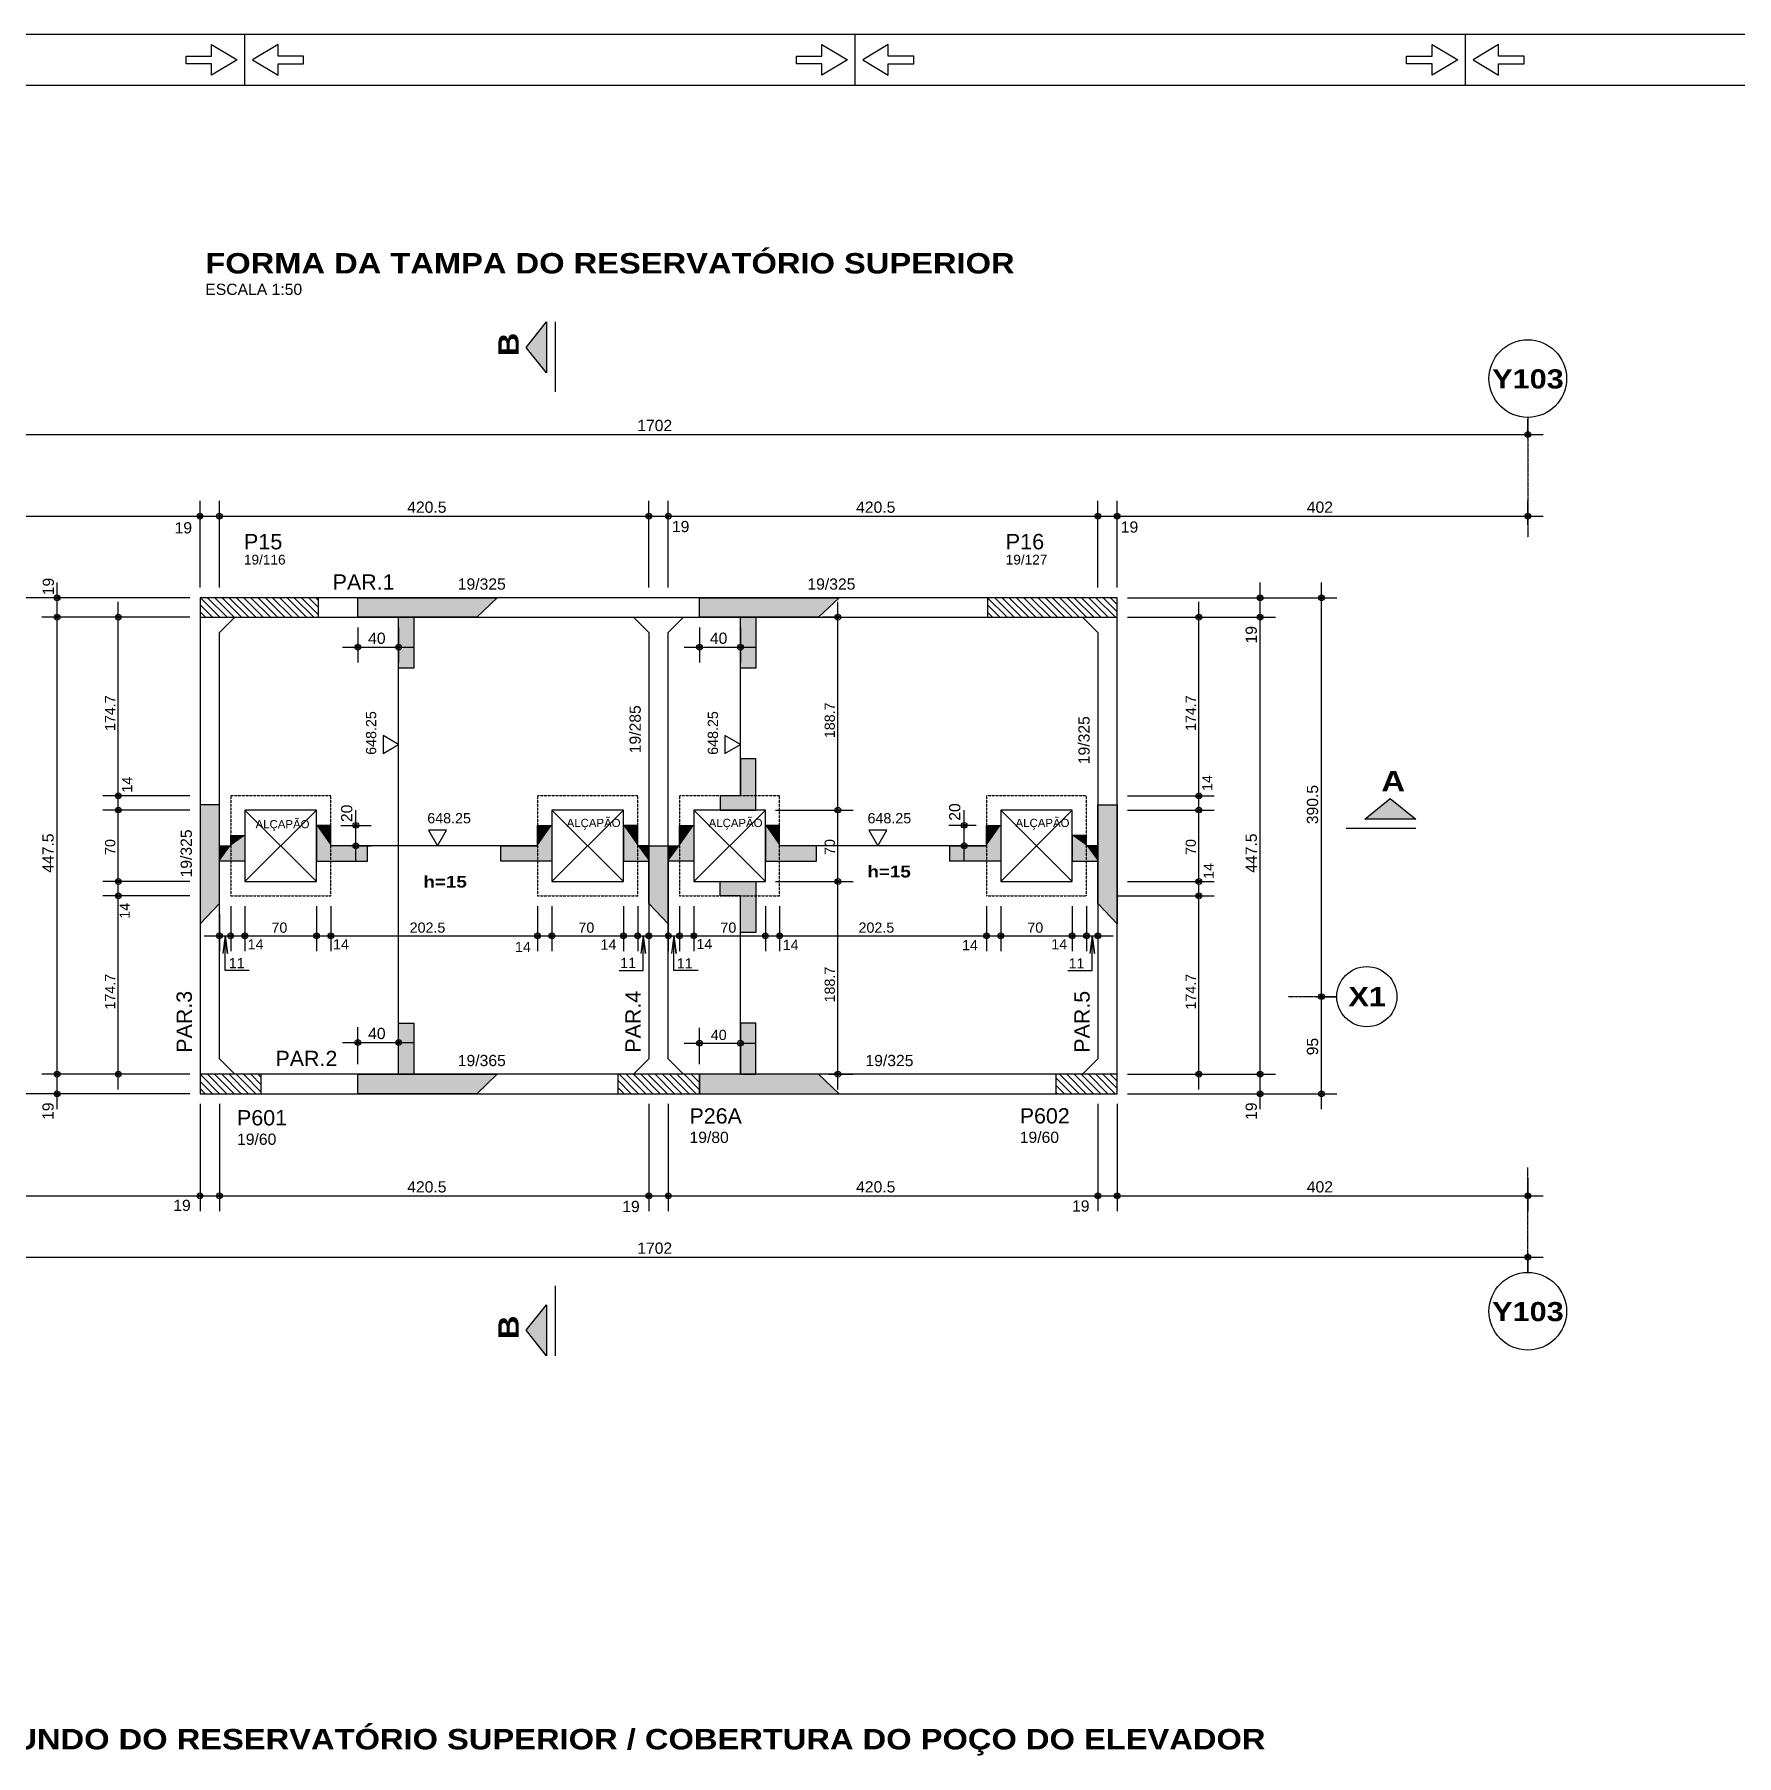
# Model space of a CAD drawing. Extents: x 0 to 5945, y 0 to 4205.
# Drawn here: x 844 to 2511, y 2520 to 4205 of the extents above; entities that cross this region are included whole.
import ezdxf

# ---------------------------------------------------------------- set-up
doc = ezdxf.new("R2010")
doc.units = 0
doc.header["$MEASUREMENT"] = 0
for name, pattern in [('ESTILO_TQS_0002', [0.4, 0.1, -0.3]), ('ESTILO_TQS_0006', [0.3, 0.2, -0.1]), ('ESTILO_TQS_0007', [2.1, 1.5, -0.2, 0.2, -0.2])]:
    doc.linetypes.add(name, pattern=pattern)
for name, color, linetype in [('MTH-179', 1, 'CONTINUOUS'), ('MTH-224', 4, 'CONTINUOUS'), ('MTH-230', 1, 'CONTINUOUS'), ('MTH-COTAS7', 31, 'CONTINUOUS'), ('MTH-DIM-PILAR', 3, 'CONTINUOUS'), ('MTH-DIM-VIGA', 3, 'CONTINUOUS'), ('MTH-EIXO-214', 4, 'CONTINUOUS'), ('MTH-FACE-VIGA', 7, 'CONTINUOUS'), ('MTH-HACHURA-PILAR', 1, 'CONTINUOUS'), ('MTH-LINHA-CORTE', 5, 'CONTINUOUS'), ('MTH-LINHA-SEÇÃO', 16, 'CONTINUOUS'), ('MTH-MARGEM', 5, 'CONTINUOUS'), ('MTH-PILAR-MORRE', 5, 'CONTINUOUS'), ('MTH-PILAR-SEGUE', 5, 'CONTINUOUS'), ('MTH-SIMB_COTA', 3, 'CONTINUOUS'), ('MTH-SOMBRA21', 150, 'CONTINUOUS'), ('MTH-TIT1-PILAR', 5, 'CONTINUOUS'), ('MTH-TIT1-VIGA', 5, 'CONTINUOUS'), ('MTH-TIT2-PILAR', 5, 'CONTINUOUS'), ('MTH-TXT', 4, 'CONTINUOUS'), ('MTH-TXT-NEGRITO', 5, 'CONTINUOUS'), ('MTH-TXT-NOTAS', 3, 'CONTINUOUS'), ('MTH-VIGA-INVERTIDA', 7, 'ESTILO_TQS_0002')]:
    doc.layers.add(name, color=color, linetype=linetype)
doc.styles.add('TQS_ARIAL', font='arial.ttf')
doc.styles.add('TQS_ARIAL_BLACK', font='ariblk.ttf')

msp = doc.modelspace()

# ---------------------------------------------------------------- linework, layer by layer
at = {"layer": 'MTH-179', "linetype": 'Continuous'}
for p, q in [((5945.00051, 4204.998729), (0.00051, 4204.998729)), ((1050.00051, 4154.998729), (1050.00051, 4204.998729)), ((1647.50051, 4154.998729), (1647.50051, 4204.998729)), ((2245.00051, 4154.998729), (2245.00051, 4204.998729))]:
    msp.add_line(p, q, dxfattribs=at)
for points in [[(1042.499778, 4179.998729), (1017.499778, 4164.998729), (1017.499778, 4176.248729), (992.499778, 4176.248729), (992.499778, 4183.748729), (1017.499778, 4183.748729), (1017.499778, 4194.998729), (1042.499778, 4179.998729)], [(1057.499778, 4179.998729), (1082.499778, 4164.998729), (1082.499778, 4176.248729), (1107.499778, 4176.248729), (1107.499778, 4183.748729), (1082.499778, 4183.748729), (1082.499778, 4194.998729), (1057.499778, 4179.998729)], [(1639.999778, 4179.998729), (1614.999778, 4164.998729), (1614.999778, 4176.248729), (1589.999778, 4176.248729), (1589.999778, 4183.748729), (1614.999778, 4183.748729), (1614.999778, 4194.998729), (1639.999778, 4179.998729)], [(1654.999778, 4179.998729), (1679.999778, 4164.998729), (1679.999778, 4176.248729), (1704.999778, 4176.248729), (1704.999778, 4183.748729), (1679.999778, 4183.748729), (1679.999778, 4194.998729), (1654.999778, 4179.998729)], [(2237.499778, 4179.998729), (2212.499778, 4164.998729), (2212.499778, 4176.248729), (2187.499778, 4176.248729), (2187.499778, 4183.748729), (2212.499778, 4183.748729), (2212.499778, 4194.998729), (2237.499778, 4179.998729)], [(2252.499778, 4179.998729), (2277.499778, 4164.998729), (2277.499778, 4176.248729), (2302.499778, 4176.248729), (2302.499778, 4183.748729), (2277.499778, 4183.748729), (2277.499778, 4194.998729), (2252.499778, 4179.998729)]]:
    msp.add_lwpolyline(points, dxfattribs=at)
at = {"layer": 'MTH-224', "linetype": 'Continuous'}
for p, q in [((1354.121367, 3855.160981), (1354.121367, 3923.535981)), ((2128.122456, 3427.994081), (2196.497456, 3427.994081)), ((1354.121367, 2911.261802), (1354.121367, 2979.636802))]:
    msp.add_line(p, q, dxfattribs=at)
for points in [[(1185.301833, 3500.813436), (1200.600303, 3509.64644), (1185.301833, 3518.478564), (1185.301833, 3500.813436)], [(1519.930265, 3500.813436), (1535.228735, 3509.64644), (1519.930265, 3518.478564), (1519.930265, 3500.813436)], [(1229.793692, 3425.891444), (1238.626695, 3410.592974), (1247.45882, 3425.891444), (1229.793692, 3425.891444)], [(1660.859455, 3425.891444), (1669.692459, 3410.592974), (1678.524583, 3425.891444), (1660.859455, 3425.891444)]]:
    msp.add_lwpolyline(points, dxfattribs=at)
at = {"layer": 'MTH-230', "linetype": 'Continuous'}
for p, q in [((1120.121367, 3375.592974), (1050.121367, 3445.592974)), ((1120.121367, 3445.592974), (1050.121367, 3375.592974)), ((1420.621367, 3375.592974), (1350.621367, 3445.592974)), ((1420.621367, 3445.592974), (1350.621367, 3375.592974)), ((1559.621367, 3375.592974), (1489.621367, 3445.592974)), ((1559.621367, 3445.592974), (1489.621367, 3375.592974)), ((1860.121367, 3375.592974), (1790.121367, 3445.592974)), ((1860.121367, 3445.592974), (1790.121367, 3375.592974))]:
    msp.add_line(p, q, dxfattribs=at)
for centre, radius in [((2306.121366, 3868.01885), 38), ((2148.540246, 3262.842325), 29.418879), ((2306.121366, 2954.843629), 38)]:
    msp.add_circle(centre, radius, dxfattribs=at)
at = {"layer": 'MTH-COTAS7', "linetype": 'Continuous'}
for p, q in [((2306.121366, 3809.41144), (2306.121366, 3828.342356)), ((589.121366, 3813.342356), (2321.121366, 3813.342356)), ((1006.121368, 3663.342319), (1006.121368, 3748.342356)), ((1006.121368, 3663.342319), (1006.121368, 3748.342356)), ((1025.121367, 3663.342319), (1025.121367, 3748.342356)), ((1025.121367, 3663.342319), (1025.121367, 3748.342356)), ((1445.621367, 3663.342319), (1445.621367, 3748.342356)), ((1445.621367, 3663.342319), (1445.621367, 3748.342356)), ((1464.621367, 3663.342319), (1464.621367, 3748.342356)), ((1464.621367, 3663.342319), (1464.621367, 3748.342356)), ((1885.121367, 3663.342319), (1885.121367, 3748.342356)), ((1885.121367, 3663.342319), (1885.121367, 3748.342356)), ((1904.121367, 3663.342319), (1904.121367, 3748.342356)), ((1904.121367, 3663.342319), (1904.121367, 3748.342356)), ((2306.121366, 3724.861789), (2306.121366, 3748.342356)), ((589.121366, 3733.342356), (1021.121368, 3733.342356)), ((991.121368, 3733.342356), (1040.121367, 3733.342356)), ((1010.121367, 3733.342356), (1460.621367, 3733.342356)), ((1430.621367, 3733.342356), (1479.621367, 3733.342356)), ((1449.621367, 3733.342356), (1900.121367, 3733.342356)), ((1870.121367, 3733.342356), (1919.121367, 3733.342356)), ((1889.121367, 3733.342356), (2321.121366, 3733.342356)), ((866.121367, 3619.342319), (866.121367, 3668.342319)), ((2044.121367, 3619.342319), (2044.121367, 3668.342319)), ((2104.121367, 3247.842325), (2104.121367, 3668.342356)), ((996.121368, 3653.342319), (791.121367, 3653.342319)), ((996.121368, 3653.342319), (851.121367, 3653.342319)), ((866.121367, 3171.843629), (866.121367, 3649.342319)), ((926.121367, 3444.592974), (926.121367, 3649.342319)), ((1630.651714, 3430.592974), (1630.651714, 3649.342319)), ((1914.121367, 3653.342319), (2059.121367, 3653.342319)), ((1917.066966, 3653.342356), (2119.121367, 3653.342356)), ((1984.121367, 3444.592974), (1984.121367, 3649.342319)), ((2044.121367, 3171.843629), (2044.121367, 3649.342319)), ((996.121367, 3634.342319), (851.121367, 3634.342319)), ((996.121367, 3634.342319), (851.121367, 3634.342319)), ((950.826148, 3634.342319), (911.121367, 3634.342319)), ((1160.600303, 3624.342319), (1160.600303, 3589.998382)), ((1200.600303, 3624.342319), (1200.600303, 3589.998382)), ((1495.228735, 3624.342319), (1495.228735, 3589.998382)), ((1535.228735, 3624.342319), (1535.228735, 3589.998382)), ((1628.42494, 3634.342319), (1615.651714, 3634.342319)), ((1914.121367, 3634.342319), (2059.121367, 3634.342319)), ((1914.121367, 3634.342319), (2059.121367, 3634.342319)), ((1924.121367, 3634.342319), (1999.121367, 3634.342319)), ((1145.600303, 3604.998382), (1215.600303, 3604.998382)), ((1480.228735, 3604.998382), (1550.228735, 3604.998382)), ((926.121367, 3430.592974), (926.121367, 3474.592974)), ((1984.121367, 3430.592974), (1984.121367, 3474.592974)), ((996.121367, 3459.592974), (911.121367, 3459.592974)), ((996.121367, 3459.592974), (911.121367, 3459.592974)), ((926.121367, 3360.592974), (926.121367, 3460.592974)), ((1630.651714, 3360.592974), (1630.651714, 3460.592974)), ((1914.121367, 3459.592974), (1999.121367, 3459.592974)), ((1914.121367, 3459.592974), (1999.121367, 3459.592974)), ((1984.121367, 3360.592974), (1984.121367, 3460.592974)), ((996.121367, 3445.592974), (911.121367, 3445.592974)), ((996.121367, 3445.592974), (911.121367, 3445.592974)), ((1158.673685, 3395.592974), (1158.673685, 3445.592974)), ((1569.621367, 3445.592974), (1645.651714, 3445.592974)), ((1569.621367, 3445.592974), (1645.651714, 3445.592974)), ((1754.344319, 3395.592974), (1754.344319, 3445.592974)), ((1914.121367, 3445.592974), (1999.121367, 3445.592974)), ((1914.121367, 3445.592974), (1999.121367, 3445.592974)), ((1144.121367, 3430.592974), (1173.673685, 3430.592974)), ((1766.121367, 3430.592974), (1739.344319, 3430.592974)), ((1154.32387, 3410.592974), (1173.673685, 3410.592974)), ((1766.121367, 3410.592974), (1739.344319, 3410.592974)), ((926.121367, 3346.592974), (926.121367, 3390.592974)), ((1630.651714, 3171.843591), (1630.651714, 3390.592974)), ((1984.121367, 3346.592974), (1984.121367, 3390.592974)), ((996.121367, 3375.592974), (911.121367, 3375.592974)), ((996.121367, 3375.592974), (911.121367, 3375.592974)), ((926.121367, 3171.843629), (926.121367, 3376.592974)), ((1569.621367, 3375.592974), (1645.651714, 3375.592974)), ((1569.621367, 3375.592974), (1645.651714, 3375.592974)), ((1914.121367, 3375.592974), (1999.121367, 3375.592974)), ((1914.121367, 3375.592974), (1999.121367, 3375.592974)), ((1984.121367, 3171.843629), (1984.121367, 3376.592974)), ((996.121367, 3361.592974), (911.121367, 3361.592974)), ((996.121367, 3361.592974), (911.121367, 3361.592974)), ((1904.621367, 3361.592974), (1999.121367, 3361.592974)), ((1904.621367, 3361.592974), (1999.121367, 3361.592974)), ((1025.121367, 3344.017158), (1025.121367, 3307.46614)), ((1036.121367, 3351.592974), (1036.121367, 3307.46614)), ((1036.121367, 3351.592974), (1036.121367, 3307.46614)), ((1050.121367, 3351.592974), (1050.121367, 3307.46614)), ((1050.121367, 3351.592974), (1050.121367, 3307.46614)), ((1120.121367, 3351.592974), (1120.121367, 3307.46614)), ((1120.121367, 3351.592974), (1120.121367, 3307.46614)), ((1134.121367, 3351.592974), (1134.121367, 3307.46614)), ((1134.121367, 3351.592974), (1134.121367, 3307.46614)), ((1336.621367, 3351.592974), (1336.621367, 3307.46614)), ((1336.621367, 3351.592974), (1336.621367, 3307.46614)), ((1350.621367, 3351.592974), (1350.621367, 3307.46614)), ((1350.621367, 3351.592974), (1350.621367, 3307.46614)), ((1420.621367, 3351.592974), (1420.621367, 3307.46614)), ((1420.621367, 3351.592974), (1420.621367, 3307.46614)), ((1434.621367, 3351.592974), (1434.621367, 3307.46614)), ((1434.621367, 3351.592974), (1434.621367, 3307.46614)), ((1475.621367, 3351.592974), (1475.621367, 3307.46614)), ((1475.621367, 3351.592974), (1475.621367, 3307.46614)), ((1489.621367, 3351.592974), (1489.621367, 3307.46614)), ((1489.621367, 3351.592974), (1489.621367, 3307.46614)), ((1559.621367, 3351.592974), (1559.621367, 3307.46614)), ((1559.621367, 3351.592974), (1559.621367, 3307.46614)), ((1573.621367, 3351.592974), (1573.621367, 3307.46614)), ((1573.621367, 3351.592974), (1573.621367, 3307.46614)), ((1776.121367, 3351.592974), (1776.121367, 3307.46614)), ((1776.121367, 3351.592974), (1776.121367, 3307.46614)), ((1790.121367, 3351.592974), (1790.121367, 3307.46614)), ((1790.121367, 3351.592974), (1790.121367, 3307.46614)), ((1860.121367, 3351.592974), (1860.121367, 3307.46614)), ((1860.121367, 3351.592974), (1860.121367, 3307.46614)), ((1874.121367, 3351.592974), (1874.121367, 3307.46614)), ((1874.121367, 3351.592974), (1874.121367, 3307.46614)), ((1010.121367, 3322.46614), (1051.121367, 3322.46614)), ((1021.121367, 3322.46614), (1065.121367, 3322.46614)), ((1035.121367, 3322.46614), (1135.121367, 3322.46614)), ((1105.121367, 3322.46614), (1149.121367, 3322.46614)), ((1119.121367, 3322.46614), (1351.621367, 3322.46614)), ((1321.621367, 3322.46614), (1365.621367, 3322.46614)), ((1335.621367, 3322.46614), (1435.621367, 3322.46614)), ((1405.621367, 3322.46614), (1449.621367, 3322.46614)), ((1419.621367, 3322.46614), (1460.621367, 3322.46614)), ((1445.621367, 3335.378619), (1445.621367, 3307.46614)), ((1449.621367, 3322.46614), (1490.621367, 3322.46614)), ((1460.621367, 3322.46614), (1504.621367, 3322.46614)), ((1464.621367, 3335.378619), (1464.621367, 3307.46614)), ((1474.621367, 3322.46614), (1574.621367, 3322.46614)), ((1544.621367, 3322.46614), (1588.621367, 3322.46614)), ((1558.621367, 3322.46614), (1791.121367, 3322.46614)), ((1761.121367, 3322.46614), (1805.121367, 3322.46614)), ((1775.121367, 3322.46614), (1875.121367, 3322.46614)), ((1845.121367, 3322.46614), (1889.121367, 3322.46614)), ((1859.121367, 3322.46614), (1900.121367, 3322.46614)), ((1885.121367, 3325.025144), (1885.121367, 3307.46614)), ((2104.121367, 3152.843629), (2104.121367, 3277.842325)), ((2098.930699, 3262.842325), (2119.121367, 3262.842325)), ((2098.930699, 3262.842325), (2119.121367, 3262.842325)), ((1160.600303, 3196.843591), (1160.600303, 3233.04506)), ((1200.600303, 3221.843591), (1200.600303, 3233.04506)), ((1495.228735, 3196.843591), (1495.228735, 3232.431395)), ((1535.228735, 3216.864228), (1535.228735, 3232.431395)), ((1145.600303, 3218.04506), (1215.600303, 3218.04506)), ((1480.228735, 3217.431395), (1550.228735, 3217.431395)), ((996.121367, 3186.843629), (851.121367, 3186.843629)), ((996.121367, 3186.843629), (851.121367, 3186.843629)), ((866.121367, 3152.843629), (866.121367, 3201.843629)), ((996.121367, 3186.843629), (911.121367, 3186.843629)), ((1621.804551, 3186.843591), (1645.651714, 3186.843591)), ((1914.121367, 3186.843629), (2059.121367, 3186.843629)), ((1914.121367, 3186.843629), (2059.121367, 3186.843629)), ((1924.121367, 3186.843629), (1999.121367, 3186.843629)), ((2044.121367, 3152.843629), (2044.121367, 3201.843629)), ((993.175769, 3167.843629), (791.121367, 3167.843629)), ((996.121367, 3167.843629), (851.121367, 3167.843629)), ((1006.121367, 3157.843629), (1006.121367, 3052.843629)), ((1006.121367, 3157.843629), (1006.121367, 3052.843629)), ((1025.121367, 3157.843629), (1025.121367, 3052.843629)), ((1025.121367, 3157.843629), (1025.121367, 3052.843629)), ((1445.621367, 3157.843629), (1445.621367, 3052.843629)), ((1445.621367, 3157.843629), (1445.621367, 3052.843629)), ((1464.621367, 3157.843629), (1464.621367, 3052.843629)), ((1464.621367, 3157.843629), (1464.621367, 3052.843629)), ((1885.121367, 3157.843629), (1885.121367, 3052.843629)), ((1885.121367, 3157.843629), (1885.121367, 3052.843629)), ((1904.121367, 3157.843629), (1904.121367, 3052.843629)), ((1904.121367, 3157.843629), (1904.121367, 3052.843629)), ((1914.121367, 3167.843629), (2059.121367, 3167.843629)), ((1914.121367, 3167.843629), (2119.121367, 3167.843629)), ((2306.121366, 3085.457312), (2306.121366, 3052.843629)), ((589.121366, 3067.843629), (1021.121367, 3067.843629)), ((991.121367, 3067.843629), (1040.121367, 3067.843629)), ((1010.121367, 3067.843629), (1460.621367, 3067.843629)), ((1430.621367, 3067.843629), (1479.621367, 3067.843629)), ((1449.621367, 3067.843629), (1900.121367, 3067.843629)), ((1870.121367, 3067.843629), (1919.121367, 3067.843629)), ((1889.121367, 3067.843629), (2321.121366, 3067.843629)), ((589.121366, 3007.843629), (2321.121366, 3007.843629)), ((2306.121366, 3011.809952), (2306.121366, 2992.843629))]:
    msp.add_line(p, q, dxfattribs=at)
for points in [[(1054.391218, 3288.339338), (1030.646464, 3288.339338), (1030.646464, 3322.46614), (1032.930672, 3305.115855), (1030.646464, 3322.46614), (1028.362255, 3305.115855)], [(1416.351517, 3288.339338), (1440.096271, 3288.339338), (1440.096271, 3322.46614), (1442.38048, 3305.115855), (1440.096271, 3322.46614), (1437.812063, 3305.115855)], [(1493.891218, 3288.339338), (1470.146464, 3288.339338), (1470.146464, 3322.46614), (1472.430672, 3305.115855), (1470.146464, 3322.46614), (1467.862255, 3305.115855)], [(1855.851517, 3288.339338), (1879.596271, 3288.339338), (1879.596271, 3322.46614), (1881.88048, 3305.115855), (1879.596271, 3322.46614), (1877.312063, 3305.115855)]]:
    msp.add_lwpolyline(points, dxfattribs=at)
at = {"layer": 'MTH-EIXO-214', "linetype": 'ESTILO_TQS_0007'}
for p, q in [((2306.121366, 3830.01885), (2306.121366, 3712.38887)), ((2119.121367, 3262.842325), (2071.908548, 3262.842325)), ((2306.121366, 2992.843629), (2306.121366, 3095.457312))]:
    msp.add_line(p, q, dxfattribs=at)
at = {"layer": 'MTH-FACE-VIGA', "linetype": 'Continuous'}
for p, q in [((1040.121367, 3634.342319), (1025.121367, 3619.342319)), ((1040.121367, 3634.342319), (1479.621367, 3634.342319)), ((1430.621367, 3634.342319), (1445.621367, 3619.342319)), ((1464.621367, 3619.342319), (1479.621367, 3634.342319)), ((1479.621367, 3634.342319), (1870.121367, 3634.342319)), ((1885.121367, 3619.342319), (1870.121367, 3634.342319)), ((1025.121367, 3201.843591), (1025.121367, 3619.342319)), ((1445.621367, 3619.342319), (1445.621367, 3201.843591)), ((1464.621367, 3201.843591), (1464.621367, 3619.342319)), ((1885.121367, 3619.342319), (1885.121367, 3201.843591)), ((1025.121367, 3201.843591), (1040.121367, 3186.843591)), ((1430.621367, 3186.843591), (1040.121367, 3186.843591)), ((1430.621367, 3186.843591), (1445.621367, 3201.843591)), ((1464.621367, 3201.843591), (1479.621367, 3186.843591)), ((1870.121367, 3186.843591), (1479.621367, 3186.843591)), ((1870.121367, 3186.843591), (1885.121367, 3201.843591))]:
    msp.add_line(p, q, dxfattribs=at)
for points in [[(1455.121367, 3653.342319), (1122.121368, 3653.342319)], [(1777.121366, 3653.342319), (1455.121367, 3653.342319)], [(1006.121367, 3634.342319), (1006.121367, 3186.843629)], [(1904.121367, 3186.843629), (1904.121367, 3634.342319)], [(1120.121367, 3375.592974), (1120.121367, 3445.592974), (1050.121367, 3445.592974), (1050.121367, 3375.592974), (1120.121367, 3375.592974)], [(1420.621367, 3375.592974), (1420.621367, 3445.592974), (1350.621367, 3445.592974), (1350.621367, 3375.592974), (1420.621367, 3375.592974)], [(1559.621367, 3375.592974), (1559.621367, 3445.592974), (1489.621367, 3445.592974), (1489.621367, 3375.592974), (1559.621367, 3375.592974)], [(1860.121367, 3375.592974), (1860.121367, 3445.592974), (1790.121367, 3445.592974), (1790.121367, 3375.592974), (1860.121367, 3375.592974)], [(1066.121367, 3167.843591), (1415.121367, 3167.843591)], [(1495.121367, 3167.843591), (1844.121367, 3167.843591)]]:
    msp.add_lwpolyline(points, dxfattribs=at)
at = {"layer": 'MTH-HACHURA-PILAR', "linetype": 'Continuous'}
for p, q in [((1006.121368, 3646.641252), (1018.420302, 3634.342319)), ((1006.491369, 3653.342319), (1025.491369, 3634.342319)), ((1013.562437, 3653.342319), (1032.562437, 3634.342319)), ((1020.633505, 3653.342319), (1039.633505, 3634.342319)), ((1027.704573, 3653.342319), (1046.704573, 3634.342319)), ((1034.775641, 3653.342319), (1053.775641, 3634.342319)), ((1041.846708, 3653.342319), (1060.846708, 3634.342319)), ((1048.917776, 3653.342319), (1067.917776, 3634.342319)), ((1055.988844, 3653.342319), (1074.988844, 3634.342319)), ((1063.059912, 3653.342319), (1082.059912, 3634.342319)), ((1070.13098, 3653.342319), (1089.13098, 3634.342319)), ((1077.202047, 3653.342319), (1096.202047, 3634.342319)), ((1084.273115, 3653.342319), (1103.273115, 3634.342319)), ((1091.344183, 3653.342319), (1110.344183, 3634.342319)), ((1098.415251, 3653.342319), (1117.415251, 3634.342319)), ((1105.486319, 3653.342319), (1122.121368, 3636.707269)), ((1112.557387, 3653.342319), (1122.121368, 3643.778337)), ((1119.628454, 3653.342319), (1122.121368, 3650.849405)), ((1777.121366, 3646.387646), (1789.166693, 3634.342319)), ((1777.237761, 3653.342319), (1796.237761, 3634.342319)), ((1784.308829, 3653.342319), (1803.308829, 3634.342319)), ((1791.379896, 3653.342319), (1810.379896, 3634.342319)), ((1798.450964, 3653.342319), (1817.450964, 3634.342319)), ((1805.522032, 3653.342319), (1824.522032, 3634.342319)), ((1812.5931, 3653.342319), (1831.5931, 3634.342319)), ((1819.664168, 3653.342319), (1838.664168, 3634.342319)), ((1826.735236, 3653.342319), (1845.735236, 3634.342319)), ((1833.806303, 3653.342319), (1852.806303, 3634.342319)), ((1840.877371, 3653.342319), (1859.877371, 3634.342319)), ((1847.948439, 3653.342319), (1866.948439, 3634.342319)), ((1855.019507, 3653.342319), (1874.019507, 3634.342319)), ((1862.090575, 3653.342319), (1881.090575, 3634.342319)), ((1869.161642, 3653.342319), (1888.161642, 3634.342319)), ((1876.23271, 3653.342319), (1895.23271, 3634.342319)), ((1883.303778, 3653.342319), (1902.303778, 3634.342319)), ((1890.374846, 3653.342319), (1904.121367, 3639.595797)), ((1897.445914, 3653.342319), (1904.121367, 3646.666865)), ((1006.121368, 3639.570184), (1011.349234, 3634.342319)), ((1777.121366, 3639.316578), (1782.095625, 3634.342319)), ((1006.299584, 3186.843629), (1025.299584, 3167.843629)), ((1013.370651, 3186.843629), (1032.370651, 3167.843629)), ((1020.441719, 3186.843629), (1039.441719, 3167.843629)), ((1027.512787, 3186.843629), (1046.512787, 3167.843629)), ((1034.583855, 3186.843629), (1053.583855, 3167.843629)), ((1041.654923, 3186.843629), (1060.654923, 3167.843629)), ((1048.725991, 3186.843629), (1066.121367, 3169.448252)), ((1055.797058, 3186.843629), (1066.121367, 3176.51932)), ((1062.868126, 3186.843629), (1066.121367, 3183.590387)), ((1416.421517, 3186.843629), (1435.421517, 3167.843629)), ((1423.492585, 3186.843629), (1442.492585, 3167.843629)), ((1430.563652, 3186.843629), (1449.563652, 3167.843629)), ((1437.63472, 3186.843629), (1456.63472, 3167.843629)), ((1444.705788, 3186.843629), (1463.705788, 3167.843629)), ((1451.776856, 3186.843629), (1470.776856, 3167.843629)), ((1458.847924, 3186.843629), (1477.847924, 3167.843629)), ((1465.918991, 3186.843629), (1484.918991, 3167.843629)), ((1472.990059, 3186.843629), (1491.990059, 3167.843629)), ((1480.061127, 3186.843629), (1495.121367, 3171.783388)), ((1487.132195, 3186.843629), (1495.121367, 3178.854456)), ((1494.203263, 3186.843629), (1495.121367, 3185.925524)), ((1847.756653, 3186.843629), (1866.756653, 3167.843629)), ((1854.827721, 3186.843629), (1873.827721, 3167.843629)), ((1861.898789, 3186.843629), (1880.898789, 3167.843629)), ((1868.969857, 3186.843629), (1887.969857, 3167.843629)), ((1876.040925, 3186.843629), (1895.040925, 3167.843629)), ((1883.111992, 3186.843629), (1902.111992, 3167.843629)), ((1890.18306, 3186.843629), (1904.121367, 3172.905321)), ((1897.254128, 3186.843629), (1904.121367, 3179.976389)), ((1006.121367, 3179.950777), (1018.228516, 3167.843629)), ((1006.121367, 3172.879709), (1011.157448, 3167.843629)), ((1415.121367, 3181.07271), (1428.350449, 3167.843629)), ((1415.121367, 3174.001642), (1421.279381, 3167.843629)), ((1844.121367, 3183.407847), (1859.685585, 3167.843629)), ((1844.121367, 3176.336779), (1852.614518, 3167.843629)), ((1844.121367, 3169.265711), (1845.54345, 3167.843629))]:
    msp.add_line(p, q, dxfattribs=at)
at = {"layer": 'MTH-LINHA-CORTE', "linetype": 'Continuous'}
for points in [[(1345.371367, 3923.535981), (1345.371367, 3873.535981), (1325.371367, 3898.535981), (1345.371367, 3923.535981)], [(2196.497456, 3436.744081), (2146.497456, 3436.744081), (2171.497456, 3456.744081), (2196.497456, 3436.744081)], [(1345.371367, 2961.261802), (1345.371367, 2911.261802), (1325.371367, 2936.261802), (1345.371367, 2961.261802)]]:
    msp.add_lwpolyline(points, dxfattribs=at)
at = {"layer": 'MTH-LINHA-SEÇÃO', "linetype": 'Continuous'}
for p, q in [((1200.600303, 3215.93279), (1200.600303, 3634.342319)), ((1535.228735, 3459.592974), (1535.228735, 3634.342319)), ((1336.621367, 3410.592974), (1134.121367, 3410.592974)), ((1776.121367, 3410.592974), (1573.621367, 3410.592974)), ((1535.228735, 3186.843591), (1535.228735, 3361.592936))]:
    msp.add_line(p, q, dxfattribs=at)
for points in [[(1277.17612, 3634.342319), (1160.600303, 3634.342319), (1160.600303, 3653.342319), (1297.17612, 3653.342319), (1277.17612, 3634.342319)], [(1611.804551, 3634.342319), (1495.228735, 3634.342319), (1495.228735, 3653.342319), (1631.804551, 3653.342319), (1611.804551, 3634.342319)], [(1200.600303, 3584.342319), (1200.600303, 3634.342319), (1215.600303, 3634.342319), (1215.600303, 3584.342319), (1200.600303, 3584.342319)], [(1535.228735, 3584.342319), (1535.228735, 3634.342319), (1550.228735, 3634.342319), (1550.228735, 3584.342319), (1535.228735, 3584.342319)], [(1550.228735, 3495.592974), (1535.228735, 3495.592974), (1535.228735, 3459.592974), (1515.228735, 3459.592974), (1515.228735, 3445.592974), (1550.228735, 3445.592974), (1550.228735, 3495.592974)], [(1025.121367, 3354.017158), (1025.121367, 3450.592974), (1006.121367, 3450.592974), (1006.121367, 3334.017158), (1025.121367, 3354.017158)], [(1885.121367, 3354.017158), (1885.121367, 3450.592974), (1904.121367, 3450.592974), (1904.121367, 3334.017158), (1885.121367, 3354.017158)], [(1170.121367, 3395.592974), (1170.121367, 3410.592974), (1134.121367, 3410.592974), (1134.121367, 3430.592974), (1120.121367, 3430.592974), (1120.121367, 3395.592974), (1170.121367, 3395.592974)], [(1300.621367, 3395.592974), (1300.621367, 3410.592974), (1336.621367, 3410.592974), (1336.621367, 3430.592974), (1350.621367, 3430.592974), (1350.621367, 3395.592974), (1300.621367, 3395.592974)], [(1445.621367, 3395.592974), (1445.621367, 3410.592974), (1434.621367, 3410.592974), (1434.621367, 3430.592974), (1420.621367, 3430.592974), (1420.621367, 3395.592974), (1445.621367, 3395.592974)], [(1464.621367, 3395.592974), (1464.621367, 3410.592974), (1475.621367, 3410.592974), (1475.621367, 3430.592974), (1489.621367, 3430.592974), (1489.621367, 3395.592974), (1464.621367, 3395.592974)], [(1609.621367, 3395.592974), (1609.621367, 3410.592974), (1573.621367, 3410.592974), (1573.621367, 3430.592974), (1559.621367, 3430.592974), (1559.621367, 3395.592974), (1609.621367, 3395.592974)], [(1740.121367, 3395.592974), (1740.121367, 3410.592974), (1776.121367, 3410.592974), (1776.121367, 3430.592974), (1790.121367, 3430.592974), (1790.121367, 3395.592974), (1740.121367, 3395.592974)], [(1025.121367, 3395.592974), (1025.121367, 3410.592974), (1036.121367, 3410.592974), (1036.121367, 3420.592974), (1050.121367, 3420.592974), (1050.121367, 3395.592974), (1025.121367, 3395.592974)], [(1445.621367, 3354.017158), (1445.621367, 3410.592974), (1464.621367, 3410.592974), (1464.621367, 3334.017158), (1445.621367, 3354.017158)], [(1885.121367, 3395.592974), (1885.121367, 3410.592974), (1874.121367, 3410.592974), (1874.121367, 3420.592974), (1860.121367, 3420.592974), (1860.121367, 3395.592974), (1885.121367, 3395.592974)], [(1550.228735, 3325.592974), (1535.228735, 3325.592974), (1535.228735, 3361.592974), (1515.228735, 3361.592974), (1515.228735, 3375.592974), (1550.228735, 3375.592974), (1550.228735, 3325.592974)], [(1200.600303, 3186.843591), (1200.600303, 3236.843591), (1215.600303, 3236.843591), (1215.600303, 3186.843591), (1200.600303, 3186.843591)], [(1535.228735, 3236.843591), (1535.228735, 3186.843591), (1550.228735, 3186.843591), (1550.228735, 3236.843591), (1535.228735, 3236.843591)], [(1277.17612, 3167.843591), (1160.600303, 3167.843591), (1160.600303, 3186.843591), (1297.17612, 3186.843591), (1277.17612, 3167.843591)], [(1611.804551, 3186.843591), (1495.228735, 3186.843591), (1495.228735, 3167.843591), (1631.804551, 3167.843591), (1611.804551, 3186.843591)]]:
    msp.add_lwpolyline(points, dxfattribs=at)
at = {"layer": 'MTH-MARGEM', "linetype": 'Continuous'}
msp.add_line((5895.00051, 4154.998729), (175.00051, 4154.998729), dxfattribs=at)
at = {"layer": 'MTH-PILAR-MORRE', "linetype": 'Continuous'}
for points in [[(1006.121368, 3653.342319), (1006.121368, 3634.342319), (1122.121368, 3634.342319), (1122.121368, 3653.342319), (1006.121368, 3653.342319)], [(1904.121367, 3634.342319), (1904.121367, 3653.342319), (1777.121366, 3653.342319), (1777.121366, 3634.342319), (1904.121367, 3634.342319)], [(1066.121367, 3167.843629), (1066.121367, 3186.843629), (1006.121367, 3186.843629), (1006.121367, 3167.843629), (1066.121367, 3167.843629)], [(1415.121367, 3186.843629), (1415.121367, 3167.843629), (1495.121367, 3167.843629), (1495.121367, 3186.843629), (1415.121367, 3186.843629)], [(1904.121367, 3167.843629), (1904.121367, 3186.843629), (1844.121367, 3186.843629), (1844.121367, 3167.843629), (1904.121367, 3167.843629)]]:
    msp.add_lwpolyline(points, dxfattribs=at)
at = {"layer": 'MTH-SIMB_COTA', "linetype": 'Continuous'}
for centre, radius in [((2306.121366, 3813.342356), 2.8), ((2306.121366, 3813.342356), 1.4), ((1006.121368, 3733.342356), 2.8), ((1006.121368, 3733.342356), 2.8), ((1006.121368, 3733.342356), 1.4), ((1006.121368, 3733.342356), 1.4), ((1025.121367, 3733.342356), 2.8), ((1025.121367, 3733.342356), 2.8), ((1025.121367, 3733.342356), 1.4), ((1025.121367, 3733.342356), 1.4), ((1445.621367, 3733.342356), 2.8), ((1445.621367, 3733.342356), 2.8), ((1445.621367, 3733.342356), 1.4), ((1445.621367, 3733.342356), 1.4), ((1464.621367, 3733.342356), 2.8), ((1464.621367, 3733.342356), 2.8), ((1464.621367, 3733.342356), 1.4), ((1464.621367, 3733.342356), 1.4), ((1885.121367, 3733.342356), 2.8), ((1885.121367, 3733.342356), 2.8), ((1885.121367, 3733.342356), 1.4), ((1885.121367, 3733.342356), 1.4), ((1904.121367, 3733.342356), 2.8), ((1904.121367, 3733.342356), 2.8), ((1904.121367, 3733.342356), 1.4), ((1904.121367, 3733.342356), 1.4), ((2306.121366, 3733.342356), 2.8), ((2306.121366, 3733.342356), 1.4), ((866.121367, 3653.342319), 2.8), ((866.121367, 3653.342319), 1.4), ((2044.121367, 3653.342319), 2.8), ((2044.121367, 3653.342319), 1.4), ((2104.121367, 3653.342356), 2.8), ((2104.121367, 3653.342356), 1.4), ((866.121367, 3634.342319), 2.8), ((866.121367, 3634.342319), 2.8), ((866.121367, 3634.342319), 1.4), ((866.121367, 3634.342319), 1.4), ((926.121367, 3634.342319), 2.8), ((926.121367, 3634.342319), 1.4), ((1630.651714, 3634.342319), 2.8), ((1630.651714, 3634.342319), 1.4), ((1984.121367, 3634.342319), 2.8), ((1984.121367, 3634.342319), 1.4), ((2044.121367, 3634.342319), 2.8), ((2044.121367, 3634.342319), 2.8), ((2044.121367, 3634.342319), 1.4), ((2044.121367, 3634.342319), 1.4), ((1160.600303, 3604.998382), 2.8), ((1160.600303, 3604.998382), 1.4), ((1200.600303, 3604.998382), 2.8), ((1200.600303, 3604.998382), 1.4), ((1495.228735, 3604.998382), 2.8), ((1495.228735, 3604.998382), 1.4), ((1535.228735, 3604.998382), 2.8), ((1535.228735, 3604.998382), 1.4), ((926.121367, 3459.592974), 2.8), ((926.121367, 3459.592974), 2.8), ((926.121367, 3459.592974), 1.4), ((926.121367, 3459.592974), 1.4), ((1984.121367, 3459.592974), 2.8), ((1984.121367, 3459.592974), 2.8), ((1984.121367, 3459.592974), 1.4), ((1984.121367, 3459.592974), 1.4), ((926.121367, 3445.592974), 2.8), ((926.121367, 3445.592974), 2.8), ((926.121367, 3445.592974), 1.4), ((926.121367, 3445.592974), 1.4), ((1630.651714, 3445.592974), 2.8), ((1630.651714, 3445.592974), 2.8), ((1630.651714, 3445.592974), 1.4), ((1630.651714, 3445.592974), 1.4), ((1984.121367, 3445.592974), 2.8), ((1984.121367, 3445.592974), 2.8), ((1984.121367, 3445.592974), 1.4), ((1984.121367, 3445.592974), 1.4), ((1158.673685, 3430.592974), 2.8), ((1158.673685, 3430.592974), 1.4), ((1754.344319, 3430.592974), 2.8), ((1754.344319, 3430.592974), 1.4), ((1158.673685, 3410.592974), 2.8), ((1158.673685, 3410.592974), 1.4), ((1754.344319, 3410.592974), 2.8), ((1754.344319, 3410.592974), 1.4), ((926.121367, 3375.592974), 2.8), ((926.121367, 3375.592974), 2.8), ((926.121367, 3375.592974), 1.4), ((926.121367, 3375.592974), 1.4), ((1630.651714, 3375.592974), 2.8), ((1630.651714, 3375.592974), 2.8), ((1630.651714, 3375.592974), 1.4), ((1630.651714, 3375.592974), 1.4), ((1984.121367, 3375.592974), 2.8), ((1984.121367, 3375.592974), 2.8), ((1984.121367, 3375.592974), 1.4), ((1984.121367, 3375.592974), 1.4), ((926.121367, 3361.592974), 2.8), ((926.121367, 3361.592974), 2.8), ((926.121367, 3361.592974), 1.4), ((926.121367, 3361.592974), 1.4), ((1984.121367, 3361.592974), 2.8), ((1984.121367, 3361.592974), 2.8), ((1984.121367, 3361.592974), 1.4), ((1984.121367, 3361.592974), 1.4), ((1025.121367, 3322.46614), 2.8), ((1025.121367, 3322.46614), 1.4), ((1036.121367, 3322.46614), 2.8), ((1036.121367, 3322.46614), 2.8), ((1036.121367, 3322.46614), 1.4), ((1036.121367, 3322.46614), 1.4), ((1050.121367, 3322.46614), 2.8), ((1050.121367, 3322.46614), 2.8), ((1050.121367, 3322.46614), 1.4), ((1050.121367, 3322.46614), 1.4), ((1120.121367, 3322.46614), 2.8), ((1120.121367, 3322.46614), 2.8), ((1120.121367, 3322.46614), 1.4), ((1120.121367, 3322.46614), 1.4), ((1134.121367, 3322.46614), 2.8), ((1134.121367, 3322.46614), 2.8), ((1134.121367, 3322.46614), 1.4), ((1134.121367, 3322.46614), 1.4), ((1336.621367, 3322.46614), 2.8), ((1336.621367, 3322.46614), 2.8), ((1336.621367, 3322.46614), 1.4), ((1336.621367, 3322.46614), 1.4), ((1350.621367, 3322.46614), 2.8), ((1350.621367, 3322.46614), 2.8), ((1350.621367, 3322.46614), 1.4), ((1350.621367, 3322.46614), 1.4), ((1420.621367, 3322.46614), 2.8), ((1420.621367, 3322.46614), 2.8), ((1420.621367, 3322.46614), 1.4), ((1420.621367, 3322.46614), 1.4), ((1434.621367, 3322.46614), 2.8), ((1434.621367, 3322.46614), 2.8), ((1434.621367, 3322.46614), 1.4), ((1434.621367, 3322.46614), 1.4), ((1445.621367, 3322.46614), 2.8), ((1445.621367, 3322.46614), 1.4), ((1464.621367, 3322.46614), 2.8), ((1464.621367, 3322.46614), 1.4), ((1475.621367, 3322.46614), 2.8), ((1475.621367, 3322.46614), 2.8), ((1475.621367, 3322.46614), 1.4), ((1475.621367, 3322.46614), 1.4), ((1489.621367, 3322.46614), 2.8), ((1489.621367, 3322.46614), 2.8), ((1489.621367, 3322.46614), 1.4), ((1489.621367, 3322.46614), 1.4), ((1559.621367, 3322.46614), 2.8), ((1559.621367, 3322.46614), 2.8), ((1559.621367, 3322.46614), 1.4), ((1559.621367, 3322.46614), 1.4), ((1573.621367, 3322.46614), 2.8), ((1573.621367, 3322.46614), 2.8), ((1573.621367, 3322.46614), 1.4), ((1573.621367, 3322.46614), 1.4), ((1776.121367, 3322.46614), 2.8), ((1776.121367, 3322.46614), 2.8), ((1776.121367, 3322.46614), 1.4), ((1776.121367, 3322.46614), 1.4), ((1790.121367, 3322.46614), 2.8), ((1790.121367, 3322.46614), 2.8), ((1790.121367, 3322.46614), 1.4), ((1790.121367, 3322.46614), 1.4), ((1860.121367, 3322.46614), 2.8), ((1860.121367, 3322.46614), 2.8), ((1860.121367, 3322.46614), 1.4), ((1860.121367, 3322.46614), 1.4), ((1874.121367, 3322.46614), 2.8), ((1874.121367, 3322.46614), 2.8), ((1874.121367, 3322.46614), 1.4), ((1874.121367, 3322.46614), 1.4), ((1885.121367, 3322.46614), 2.8), ((1885.121367, 3322.46614), 1.4), ((2104.121367, 3262.842325), 2.8), ((2104.121367, 3262.842325), 2.8), ((2104.121367, 3262.842325), 1.4), ((2104.121367, 3262.842325), 1.4), ((1160.600303, 3218.04506), 2.8), ((1160.600303, 3218.04506), 1.4), ((1200.600303, 3218.04506), 2.8), ((1200.600303, 3218.04506), 1.4), ((1495.228735, 3217.431395), 2.8), ((1495.228735, 3217.431395), 1.4), ((1535.228735, 3217.431395), 2.8), ((1535.228735, 3217.431395), 1.4), ((866.121367, 3186.843629), 2.8), ((866.121367, 3186.843629), 2.8), ((866.121367, 3186.843629), 1.4), ((866.121367, 3186.843629), 1.4), ((926.121367, 3186.843629), 2.8), ((926.121367, 3186.843629), 1.4), ((1630.651714, 3186.843591), 2.8), ((1630.651714, 3186.843591), 1.4), ((1984.121367, 3186.843629), 2.8), ((1984.121367, 3186.843629), 1.4), ((2044.121367, 3186.843629), 2.8), ((2044.121367, 3186.843629), 2.8), ((2044.121367, 3186.843629), 1.4), ((2044.121367, 3186.843629), 1.4), ((866.121367, 3167.843629), 2.8), ((866.121367, 3167.843629), 1.4), ((2044.121367, 3167.843629), 2.8), ((2044.121367, 3167.843629), 1.4), ((2104.121367, 3167.843629), 2.8), ((2104.121367, 3167.843629), 1.4), ((1006.121367, 3067.843629), 2.8), ((1006.121367, 3067.843629), 2.8), ((1006.121367, 3067.843629), 1.4), ((1006.121367, 3067.843629), 1.4), ((1025.121367, 3067.843629), 2.8), ((1025.121367, 3067.843629), 2.8), ((1025.121367, 3067.843629), 1.4), ((1025.121367, 3067.843629), 1.4), ((1445.621367, 3067.843629), 2.8), ((1445.621367, 3067.843629), 2.8), ((1445.621367, 3067.843629), 1.4), ((1445.621367, 3067.843629), 1.4), ((1464.621367, 3067.843629), 2.8), ((1464.621367, 3067.843629), 2.8), ((1464.621367, 3067.843629), 1.4), ((1464.621367, 3067.843629), 1.4), ((1885.121367, 3067.843629), 2.8), ((1885.121367, 3067.843629), 2.8), ((1885.121367, 3067.843629), 1.4), ((1885.121367, 3067.843629), 1.4), ((1904.121367, 3067.843629), 2.8), ((1904.121367, 3067.843629), 2.8), ((1904.121367, 3067.843629), 1.4), ((1904.121367, 3067.843629), 1.4), ((2306.121366, 3067.843629), 2.8), ((2306.121366, 3067.843629), 1.4), ((2306.121366, 3007.843629), 2.8), ((2306.121366, 3007.843629), 1.4)]:
    msp.add_circle(centre, radius, dxfattribs=at)
at = {"layer": 'MTH-SOMBRA21', "linetype": 'Continuous'}
for points in [[(1345.371367, 3923.535981), (1345.371367, 3873.535981), (1325.371367, 3898.535981)], [(1345.371367, 3923.535981), (1325.371367, 3898.535981), (1345.371367, 3923.535981)], [(1277.17612, 3634.342319), (1160.600303, 3634.342319), (1160.600303, 3653.342319)], [(1277.17612, 3634.342319), (1160.600303, 3653.342319), (1297.17612, 3653.342319)], [(1277.17612, 3634.342319), (1297.17612, 3653.342319), (1277.17612, 3634.342319)], [(1611.804551, 3634.342319), (1495.228735, 3634.342319), (1495.228735, 3653.342319)], [(1611.804551, 3634.342319), (1495.228735, 3653.342319), (1631.804551, 3653.342319)], [(1611.804551, 3634.342319), (1631.804551, 3653.342319), (1611.804551, 3634.342319)], [(1200.600303, 3584.342319), (1200.600303, 3634.342319), (1215.600303, 3634.342319)], [(1200.600303, 3584.342319), (1215.600303, 3634.342319), (1215.600303, 3584.342319)], [(1535.228735, 3584.342319), (1535.228735, 3634.342319), (1550.228735, 3634.342319)], [(1535.228735, 3584.342319), (1550.228735, 3634.342319), (1550.228735, 3584.342319)], [(1200.600303, 3584.342319), (1215.600303, 3584.342319), (1200.600303, 3584.342319)], [(1535.228735, 3584.342319), (1550.228735, 3584.342319), (1535.228735, 3584.342319)], [(1550.228735, 3445.592974), (1550.228735, 3495.592974), (1535.228735, 3495.592974)], [(1550.228735, 3445.592974), (1535.228735, 3495.592974), (1535.228735, 3459.592974)], [(1550.228735, 3445.592974), (1535.228735, 3459.592974), (1515.228735, 3459.592974)], [(1550.228735, 3445.592974), (1515.228735, 3459.592974), (1515.228735, 3445.592974)], [(2196.497456, 3436.744081), (2146.497456, 3436.744081), (2171.497456, 3456.744081)], [(2196.497456, 3436.744081), (2171.497456, 3456.744081), (2196.497456, 3436.744081)], [(1025.121367, 3354.017158), (1025.121367, 3450.592974), (1006.121367, 3450.592974)], [(1025.121367, 3354.017158), (1006.121367, 3450.592974), (1006.121367, 3334.017158)], [(1885.121367, 3354.017158), (1885.121367, 3450.592974), (1904.121367, 3450.592974)], [(1885.121367, 3354.017158), (1904.121367, 3450.592974), (1904.121367, 3334.017158)], [(1134.121367, 3410.592974), (1134.121367, 3430.592974), (1120.121367, 3430.592974)], [(1134.121367, 3410.592974), (1120.121367, 3430.592974), (1120.121367, 3395.592974)], [(1336.621367, 3410.592974), (1336.621367, 3430.592974), (1350.621367, 3430.592974)], [(1336.621367, 3410.592974), (1350.621367, 3430.592974), (1350.621367, 3395.592974)], [(1434.621367, 3410.592974), (1434.621367, 3430.592974), (1420.621367, 3430.592974)], [(1434.621367, 3410.592974), (1420.621367, 3430.592974), (1420.621367, 3395.592974)], [(1475.621367, 3410.592974), (1475.621367, 3430.592974), (1489.621367, 3430.592974)], [(1475.621367, 3410.592974), (1489.621367, 3430.592974), (1489.621367, 3395.592974)], [(1573.621367, 3410.592974), (1573.621367, 3430.592974), (1559.621367, 3430.592974)], [(1573.621367, 3410.592974), (1559.621367, 3430.592974), (1559.621367, 3395.592974)], [(1790.121367, 3395.592974), (1776.121367, 3410.592974), (1790.121367, 3430.592974)], [(1776.121367, 3410.592974), (1776.121367, 3430.592974), (1790.121367, 3430.592974)], [(1036.121367, 3410.592974), (1050.121367, 3395.592974), (1025.121367, 3395.592974)], [(1036.121367, 3410.592974), (1025.121367, 3395.592974), (1025.121367, 3410.592974)], [(1036.121367, 3410.592974), (1036.121367, 3420.592974), (1050.121367, 3420.592974)], [(1036.121367, 3410.592974), (1050.121367, 3420.592974), (1050.121367, 3395.592974)], [(1134.121367, 3410.592974), (1120.121367, 3395.592974), (1170.121367, 3395.592974)], [(1134.121367, 3410.592974), (1170.121367, 3395.592974), (1170.121367, 3410.592974)], [(1336.621367, 3410.592974), (1350.621367, 3395.592974), (1300.621367, 3395.592974)], [(1336.621367, 3410.592974), (1300.621367, 3395.592974), (1300.621367, 3410.592974)], [(1434.621367, 3410.592974), (1420.621367, 3395.592974), (1445.621367, 3395.592974)], [(1434.621367, 3410.592974), (1445.621367, 3395.592974), (1445.621367, 3410.592974)], [(1445.621367, 3354.017158), (1445.621367, 3410.592974), (1464.621367, 3410.592974)], [(1445.621367, 3354.017158), (1464.621367, 3410.592974), (1464.621367, 3334.017158)], [(1475.621367, 3410.592974), (1489.621367, 3395.592974), (1464.621367, 3395.592974)], [(1475.621367, 3410.592974), (1464.621367, 3395.592974), (1464.621367, 3410.592974)], [(1573.621367, 3410.592974), (1559.621367, 3395.592974), (1609.621367, 3395.592974)], [(1573.621367, 3410.592974), (1609.621367, 3395.592974), (1609.621367, 3410.592974)], [(1740.121367, 3395.592974), (1740.121367, 3410.592974), (1790.121367, 3395.592974)], [(1740.121367, 3410.592974), (1776.121367, 3410.592974), (1790.121367, 3395.592974)], [(1860.121367, 3420.592974), (1860.121367, 3395.592974), (1885.121367, 3395.592974)], [(1860.121367, 3420.592974), (1885.121367, 3395.592974), (1874.121367, 3410.592974)], [(1860.121367, 3420.592974), (1874.121367, 3410.592974), (1874.121367, 3420.592974)], [(1874.121367, 3410.592974), (1885.121367, 3395.592974), (1885.121367, 3410.592974)], [(1550.228735, 3375.592974), (1535.228735, 3361.592974), (1515.228735, 3361.592974)], [(1550.228735, 3375.592974), (1515.228735, 3361.592974), (1515.228735, 3375.592974)], [(1550.228735, 3375.592974), (1550.228735, 3325.592974), (1535.228735, 3325.592974)], [(1550.228735, 3375.592974), (1535.228735, 3325.592974), (1535.228735, 3361.592974)], [(1025.121367, 3354.017158), (1006.121367, 3334.017158), (1025.121367, 3354.017158)], [(1445.621367, 3354.017158), (1464.621367, 3334.017158), (1445.621367, 3354.017158)], [(1885.121367, 3354.017158), (1904.121367, 3334.017158), (1885.121367, 3354.017158)], [(1200.600303, 3186.843591), (1200.600303, 3236.843591), (1215.600303, 3236.843591)], [(1200.600303, 3186.843591), (1215.600303, 3236.843591), (1215.600303, 3186.843591)], [(1535.228735, 3236.843591), (1535.228735, 3186.843591), (1550.228735, 3186.843591)], [(1535.228735, 3236.843591), (1550.228735, 3186.843591), (1550.228735, 3236.843591)], [(1535.228735, 3236.843591), (1550.228735, 3236.843591), (1535.228735, 3236.843591)], [(1277.17612, 3167.843591), (1160.600303, 3167.843591), (1160.600303, 3186.843591)], [(1277.17612, 3167.843591), (1160.600303, 3186.843591), (1297.17612, 3186.843591)], [(1200.600303, 3186.843591), (1215.600303, 3186.843591), (1200.600303, 3186.843591)], [(1277.17612, 3167.843591), (1297.17612, 3186.843591), (1277.17612, 3167.843591)], [(1611.804551, 3186.843591), (1495.228735, 3186.843591), (1495.228735, 3167.843591)], [(1611.804551, 3186.843591), (1495.228735, 3167.843591), (1631.804551, 3167.843591)], [(1611.804551, 3186.843591), (1631.804551, 3167.843591), (1611.804551, 3186.843591)], [(1345.371367, 2961.261802), (1345.371367, 2911.261802), (1325.371367, 2936.261802)], [(1345.371367, 2961.261802), (1325.371367, 2936.261802), (1345.371367, 2961.261802)]]:
    msp.add_solid(points, dxfattribs=at)
at = {"layer": 'MTH-VIGA-INVERTIDA', "linetype": 'ESTILO_TQS_0006'}
for points in [[(1134.121367, 3361.592974), (1134.121367, 3459.592974), (1036.121367, 3459.592974), (1036.121367, 3361.592974), (1134.121367, 3361.592974)], [(1434.621367, 3361.592974), (1434.621367, 3459.592974), (1336.621367, 3459.592974), (1336.621367, 3361.592974), (1434.621367, 3361.592974)], [(1573.621367, 3361.592974), (1573.621367, 3459.592974), (1475.621367, 3459.592974), (1475.621367, 3361.592974), (1573.621367, 3361.592974)], [(1874.121367, 3361.592974), (1874.121367, 3459.592974), (1776.121367, 3459.592974), (1776.121367, 3361.592974), (1874.121367, 3361.592974)]]:
    msp.add_lwpolyline(points, dxfattribs=at)

# ---------------------------------------------------------------- texts
at = {"layer": 'MTH-COTAS7', "linetype": 'Continuous', "style": 'TQS_ARIAL'}
for s, height, p in [('1702', 11, (1434.221366, 3816.642356)), ('420.5', 11, (1208.971367, 3736.642356)), ('420.5', 11, (1648.471367, 3736.642356)), ('402', 11, (2089.721367, 3736.642356)), ('19', 11, (981.203113, 3716.435344)), ('19', 11, (1468.142949, 3717.659108)), ('19', 11, (1907.642949, 3717.172358)), ('40', 11, (1170.700303, 3608.298382)), ('40', 11, (1505.328735, 3608.298382)), ('70', 10, (1076.121367, 3325.46614)), ('202.5', 10, (1211.371367, 3325.46614)), ('70', 10, (1376.621367, 3325.46614)), ('70', 10, (1515.621367, 3325.46614)), ('202.5', 10, (1650.871367, 3325.46614)), ('70', 10, (1816.121367, 3325.46614)), ('14', 10, (1052.71029, 3309.110725)), ('14', 10, (1136.381397, 3309.148877)), ('14', 10, (1314.471871, 3306.524803)), ('14', 10, (1398.274565, 3308.89247)), ('14', 10, (1492.125161, 3309.379006)), ('14', 10, (1576.566233, 3308.561819)), ('14', 10, (1752.161952, 3308.353124)), ('14', 10, (1839.595433, 3309.135911)), ('11', 10, (1034.263263, 3290.726054)), ('11', 10, (1417.530402, 3290.888533)), ('11', 10, (1472.906434, 3290.522929)), ('11', 10, (1856.543048, 3290.484727)), ('40', 11, (1170.700303, 3221.34506)), ('40', 10, (1506.228735, 3220.431395)), ('420.5', 11, (1208.971367, 3071.143629)), ('420.5', 11, (1648.471367, 3071.143629)), ('402', 11, (2089.721367, 3071.143629)), ('19', 11, (979.912812, 3052.990243)), ('19', 11, (1419.508422, 3051.953482)), ('19', 11, (1859.900987, 3052.399765)), ('1702', 11, (1434.221366, 3011.143629))]:
    msp.add_text(s, height=height, dxfattribs=at).set_placement(p)
for s, height, p in [('19', 11, (863.086376, 3655.847254)), ('19', 11, (2040.821367, 3608.675656)), ('174.7', 10, (923.121367, 3522.967646)), ('174.7', 10, (1981.121367, 3522.967646)), ('188.7', 10, (1627.651714, 3515.967646)), ('14', 10, (939.752656, 3462.649916)), ('14', 10, (1997.334077, 3464.253219)), ('390.5', 11, (2100.821367, 3431.69234)), ('20', 11, (1155.235709, 3433.767791)), ('20', 11, (1750.538781, 3435.078784)), ('447.5', 11, (862.821367, 3384.192974)), ('447.5', 11, (2040.821367, 3384.192974)), ('70', 10, (923.121367, 3401.592974)), ('70', 10, (1627.651714, 3401.592974)), ('70', 10, (1981.121367, 3401.592974)), ('14', 10, (1998.662987, 3378.126962)), ('14', 10, (937.376758, 3339.150606)), ('188.7', 10, (1627.651714, 3257.218282)), ('174.7', 10, (923.121367, 3250.218301)), ('174.7', 10, (1981.121367, 3250.218301)), ('95', 11, (2100.821367, 3205.442977)), ('19', 11, (862.821367, 3142.176966)), ('19', 11, (2040.821367, 3142.176966))]:
    msp.add_text(s, height=height, rotation=90, dxfattribs=at).set_placement(p)
at = {"layer": 'MTH-DIM-PILAR', "linetype": 'Continuous', "style": 'TQS_ARIAL'}
for s, height, p in [('19/116', 9.55, (1049.088152, 3685.971175)), ('19/127', 9.55, (1794.948666, 3685.971175)), ('19/60', 11, (1042.371329, 3117.770546)), ('19/80', 11, (1485.362227, 3119.575782)), ('19/60', 11, (1808.698329, 3119.671756))]:
    msp.add_text(s, height=height, dxfattribs=at).set_placement(p)
at = {"layer": 'MTH-DIM-VIGA', "linetype": 'Continuous', "style": 'TQS_ARIAL'}
for s, rotation, p in [('19/325', 360, (1258.496368, 3661.342319)), ('19/325', 360, (1600.811541, 3661.342319)), ('19/285', 90, (1437.621367, 3501.172988)), ('19/325', 90, (1877.121367, 3490.465696)), ('19/325', 90, (998.121367, 3379.592974)), ('19/325', 360, (1657.642155, 3194.843591))]:
    msp.add_text(s, height=11, rotation=rotation, dxfattribs=at).set_placement(p)
msp.add_text('19/365', height=11, dxfattribs=at).set_placement((1258.496368, 3194.843591))
at = {"layer": 'MTH-PILAR-SEGUE', "linetype": 'Continuous', "style": 'TQS_ARIAL'}
msp.add_text('P26A', height=15, dxfattribs=at).set_placement((1485.362227, 3138.575782))
at = {"layer": 'MTH-TIT1-PILAR', "linetype": 'Continuous', "style": 'TQS_ARIAL'}
for s, p in [('P15', (1049.088152, 3700.837842)), ('P16', (1794.948666, 3700.837842))]:
    msp.add_text(s, height=15.15, dxfattribs=at).set_placement(p)
at = {"layer": 'MTH-TIT1-VIGA', "linetype": 'Continuous', "style": 'TQS_ARIAL'}
for s, rotation, p in [('PAR.1', 360, (1135.996368, 3661.342319)), ('PAR.3', 90, (998.121367, 3207.968629)), ('PAR.4', 90, (1437.621367, 3207.968629)), ('PAR.5', 90, (1877.121367, 3207.968629))]:
    msp.add_text(s, height=15, rotation=rotation, dxfattribs=at).set_placement(p)
msp.add_text('PAR.2', height=15, dxfattribs=at).set_placement((1079.996367, 3194.843591))
at = {"layer": 'MTH-TIT2-PILAR', "linetype": 'Continuous', "style": 'TQS_ARIAL'}
for s, p in [('P601', (1042.371329, 3136.770546)), ('P602', (1808.698329, 3138.671756))]:
    msp.add_text(s, height=15, dxfattribs=at).set_placement(p)
at = {"layer": 'MTH-TXT', "linetype": 'Continuous', "style": 'TQS_ARIAL'}
for p in [(1178.600303, 3499.64644), (1513.228735, 3499.64644)]:
    msp.add_text('648.25', height=10, rotation=90, dxfattribs=at).set_placement(p)
for p in [(1228.626695, 3432.592974), (1659.692459, 3432.592974)]:
    msp.add_text('648.25', height=10, dxfattribs=at).set_placement(p)
at = {"layer": 'MTH-TXT-NEGRITO', "linetype": 'Continuous', "style": 'TQS_ARIAL_BLACK'}
for s, height, p in [('FORMA DA TAMPA DO RESERVATÓRIO SUPERIOR', 20, (1011.306943, 3970.924143)), ('Y103', 18.75, (2271.243967, 3858.321329)), ('A', 20, (2162.809956, 3463.93555)), ('h=15', 11.5, (1659.592842, 3379.57218)), ('h=15', 11.5, (1224.891778, 3369.630086)), ('X1', 18.75, (2130.526985, 3253.536993)), ('Y103', 18.75, (2271.243967, 2945.146108)), ('FORMA DO FUNDO DO RESERVATÓRIO SUPERIOR / COBERTURA DO POÇO DO ELEVADOR', 20, (620.879358, 2525.822908))]:
    msp.add_text(s, height=height, dxfattribs=at).set_placement(p)
for p in [(1318.179899, 3889.848481), (1318.179899, 2927.574302)]:
    msp.add_text('B', height=20, rotation=90, dxfattribs=at).set_placement(p)
at = {"layer": 'MTH-TXT-NOTAS', "linetype": 'Continuous', "style": 'TQS_ARIAL'}
for s, height, p in [('ESCALA 1:50', 11, (1011.306943, 3949.924143)), ('ALÇAPÃO', 8, (1060.525776, 3427.778858)), ('ALÇAPÃO', 8, (1365.09541, 3428.946497)), ('ALÇAPÃO', 8, (1504.09541, 3428.946497)), ('ALÇAPÃO', 8, (1804.59541, 3428.946497))]:
    msp.add_text(s, height=height, dxfattribs=at).set_placement(p)

doc.saveas('drawing.dxf')
